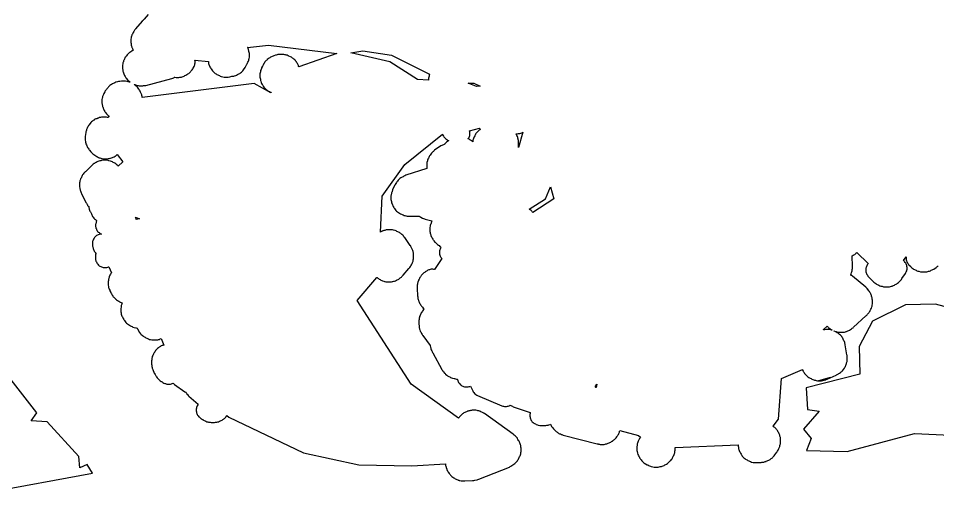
# Model space of a CAD drawing. Header units: metres. Extents: x 0 to 1325, y -1 to 773.
# Drawn here: x 326.97 to 371.19, y 46.3 to 69.1 of the extents above; entities that cross this region are included whole.
import ezdxf

# ---------------------------------------------------------------- set-up
doc = ezdxf.new("R2010")
doc.units = ezdxf.units.M

msp = doc.modelspace()

# ---------------------------------------------------------------- linework, layer by layer
at = {"layer": 'CUT'}
for points in [[(333.21, 69.288), (333.02, 69.068), (332.99, 69.038), (332.97, 68.998), (332.93, 68.968), (332.6, 68.598), (332.58, 68.568), (332.55, 68.528), (332.54, 68.508), (332.52, 68.478), (332.49, 68.428), (332.45, 68.348), (332.43, 68.308), (332.42, 68.278), (332.41, 68.238), (332.4, 68.198), (332.39, 68.168), (332.38, 68.108), (332.38, 68.058), (332.38, 67.978), (332.38, 67.938), (332.39, 67.888), (332.39, 67.848), (332.4, 67.808), (332.41, 67.768), (332.42, 67.738), (332.42, 67.728), (332.43, 67.718), (332.43, 67.698), (332.44, 67.688), (332.45, 67.648), (332.47, 67.608), (332.49, 67.568), (332.43, 67.528), (332.41, 67.518), (332.37, 67.498), (332.33, 67.468), (332.29, 67.438), (332.28, 67.428), (332.27, 67.418), (332.23, 67.388), (332.2, 67.348), (332.17, 67.308), (332.15, 67.288), (332.13, 67.258), (332.11, 67.228), (332.09, 67.188), (332.07, 67.148), (332.05, 67.108), (332.04, 67.068), (332.03, 67.058), (332.03, 67.038), (332.02, 67.028), (332.02, 67.018), (332.01, 66.998), (332, 66.958), (331.99, 66.908), (331.98, 66.858), (331.98, 66.818), (331.98, 66.728), (331.98, 66.678), (331.99, 66.648), (331.99, 66.618), (331.99, 66.608), (332, 66.578), (332, 66.568), (332.01, 66.528), (332.02, 66.488), (332.03, 66.468), (332.04, 66.448), (332.04, 66.428), (332.05, 66.388), (332.07, 66.348), (332.1, 66.308), (332.12, 66.268), (332.14, 66.248), (332.15, 66.238), (332.17, 66.208), (332.2, 66.168), (332.21, 66.158), (332.22, 66.148), (332.25, 66.108), (332.29, 66.078), (332.33, 66.048), (332.35, 66.028), (332.31, 66.038), (332.27, 66.048), (332.25, 66.048), (332.21, 66.058), (332.18, 66.068), (332.12, 66.078), (332.07, 66.078), (331.98, 66.078), (331.93, 66.078), (331.84, 66.068), (331.78, 66.058), (331.74, 66.048), (331.66, 66.028), (331.61, 66.008), (331.57, 65.988), (331.53, 65.968), (331.49, 65.948), (331.45, 65.928), (331.41, 65.898), (331.37, 65.868), (331.34, 65.838), (331.31, 65.808), (331.28, 65.778), (331.25, 65.748), (331.23, 65.718), (331.2, 65.688), (331.15, 65.618), (331.13, 65.588), (331.12, 65.558), (331.11, 65.548), (331.11, 65.538), (331.08, 65.488), (331.06, 65.448), (331.04, 65.408), (331.03, 65.378), (331.02, 65.338), (331.01, 65.298), (331, 65.268), (330.99, 65.208), (330.99, 65.158), (330.99, 65.068), (330.99, 65.018), (331, 64.988), (331, 64.958), (331, 64.948), (331.01, 64.918), (331.01, 64.908), (331.02, 64.868), (331.03, 64.838), (331.03, 64.828), (331.04, 64.818), (331.04, 64.798), (331.05, 64.788), (331.06, 64.748), (331.08, 64.708), (331.1, 64.668), (331.12, 64.628), (331.14, 64.598), (331.17, 64.558), (331.21, 64.508), (331.24, 64.478), (331.25, 64.468), (331.29, 64.438), (331.32, 64.408), (331.33, 64.408), (331.27, 64.328), (331.25, 64.338), (331.21, 64.348), (331.17, 64.358), (331.12, 64.358), (331.06, 64.358), (331.02, 64.358), (330.97, 64.348), (330.92, 64.338), (330.9, 64.338), (330.86, 64.328), (330.82, 64.308), (330.81, 64.308), (330.8, 64.298), (330.78, 64.298), (330.77, 64.288), (330.74, 64.278), (330.7, 64.268), (330.66, 64.248), (330.62, 64.218), (330.61, 64.208), (330.57, 64.188), (330.53, 64.158), (330.49, 64.128), (330.46, 64.098), (330.42, 64.048), (330.41, 64.038), (330.4, 64.028), (330.37, 63.988), (330.34, 63.948), (330.32, 63.908), (330.3, 63.868), (330.28, 63.828), (330.26, 63.788), (330.25, 63.758), (330.24, 63.718), (330.23, 63.678), (330.22, 63.648), (330.22, 63.618), (330.2, 63.518), (330.19, 63.498), (330.18, 63.438), (330.18, 63.388), (330.18, 63.298), (330.18, 63.248), (330.19, 63.188), (330.2, 63.148), (330.21, 63.108), (330.22, 63.068), (330.24, 63.018), (330.26, 62.978), (330.28, 62.938), (330.3, 62.898), (330.32, 62.858), (330.35, 62.818), (330.38, 62.778), (330.39, 62.768), (330.46, 62.688), (330.49, 62.648), (330.52, 62.618), (330.55, 62.588), (330.6, 62.548), (330.64, 62.518), (330.66, 62.508), (330.69, 62.488), (330.74, 62.458), (330.78, 62.438), (330.82, 62.418), (330.86, 62.398), (330.89, 62.388), (330.93, 62.378), (330.97, 62.368), (331, 62.358), (331.06, 62.348), (331.11, 62.348), (331.2, 62.348), (331.25, 62.348), (331.31, 62.358), (331.34, 62.368), (331.38, 62.378), (331.4, 62.378), (331.44, 62.388), (331.49, 62.408), (331.53, 62.428), (331.57, 62.448), (331.62, 62.478), (331.65, 62.498), (331.69, 62.518), (331.72, 62.548), (331.99, 62.198), (331.77, 61.988), (331.76, 62.008), (331.73, 62.038), (331.72, 62.048), (331.69, 62.078), (331.65, 62.108), (331.61, 62.138), (331.57, 62.158), (331.53, 62.178), (331.49, 62.198), (331.45, 62.218), (331.4, 62.238), (331.32, 62.258), (331.28, 62.268), (331.22, 62.278), (331.17, 62.278), (331.08, 62.278), (331.03, 62.278), (330.97, 62.268), (330.94, 62.258), (330.9, 62.248), (330.88, 62.248), (330.84, 62.238), (330.79, 62.218), (330.75, 62.198), (330.71, 62.178), (330.66, 62.148), (330.63, 62.128), (330.61, 62.118), (330.57, 62.088), (330.52, 62.048), (330.49, 62.018), (330.19, 61.718), (330.18, 61.718), (330.15, 61.688), (330.12, 61.658), (330.09, 61.618), (330.06, 61.578), (330.04, 61.538), (329.98, 61.418), (329.96, 61.378), (329.94, 61.328), (329.93, 61.288), (329.92, 61.248), (329.91, 61.188), (329.91, 61.138), (329.91, 61.048), (329.91, 60.998), (329.92, 60.938), (329.93, 60.908), (329.94, 60.868), (329.94, 60.848), (329.95, 60.808), (329.97, 60.758), (329.99, 60.718), (330.01, 60.678), (330.22, 60.248), (330.24, 60.208), (330.27, 60.158), (330.29, 60.128), (330.3, 60.108), (330.33, 60.068), (330.35, 60.048), (330.35, 60.028), (330.35, 60.008), (330.37, 59.928), (330.39, 59.878), (330.41, 59.838), (330.43, 59.798), (330.48, 59.698), (330.5, 59.658), (330.52, 59.618), (330.54, 59.578), (330.57, 59.538), (330.6, 59.498), (330.63, 59.468), (330.68, 59.428), (330.69, 59.418), (330.7, 59.408), (330.72, 59.388), (330.69, 59.228), (330.68, 59.188), (330.68, 59.148), (330.68, 59.098), (330.69, 59.058), (330.7, 59.018), (330.72, 58.978), (330.73, 58.938), (330.76, 58.898), (330.78, 58.858), (330.81, 58.828), (330.85, 58.798), (330.88, 58.768), (330.92, 58.748), (330.96, 58.728), (330.94, 58.728), (330.9, 58.718), (330.85, 58.708), (330.81, 58.698), (330.77, 58.678), (330.73, 58.658), (330.7, 58.628), (330.66, 58.598), (330.63, 58.568), (330.61, 58.528), (330.58, 58.488), (330.56, 58.448), (330.55, 58.408), (330.54, 58.368), (330.53, 58.318), (330.53, 58.278), (330.53, 58.238), (330.53, 58.198), (330.54, 58.148), (330.55, 58.108), (330.55, 58.098), (330.56, 58.068), (330.56, 58.058), (330.57, 58.028), (330.58, 57.988), (330.6, 57.948), (330.62, 57.908), (330.64, 57.868), (330.66, 57.838), (330.69, 57.798), (330.69, 57.778), (330.68, 57.738), (330.67, 57.688), (330.67, 57.648), (330.67, 57.598), (330.67, 57.548), (330.68, 57.498), (330.69, 57.458), (330.7, 57.428), (330.72, 57.388), (330.74, 57.348), (330.76, 57.308), (330.79, 57.278), (330.82, 57.238), (330.85, 57.208), (330.89, 57.188), (330.93, 57.168), (330.97, 57.148), (331.01, 57.138), (331.05, 57.128), (331.1, 57.118), (331.14, 57.118), (331.19, 57.118), (331.23, 57.128), (331.27, 57.138), (331.31, 57.158), (331.32, 57.158), (331.45, 56.868), (331.42, 56.838), (331.4, 56.798), (331.37, 56.758), (331.35, 56.718), (331.34, 56.678), (331.33, 56.648), (331.33, 56.638), (331.32, 56.608), (331.32, 56.588), (331.31, 56.568), (331.31, 56.548), (331.3, 56.498), (331.29, 56.448), (331.29, 56.408), (331.29, 56.318), (331.29, 56.268), (331.3, 56.208), (331.31, 56.168), (331.32, 56.128), (331.34, 56.078), (331.36, 56.038), (331.37, 56.008), (331.41, 55.928), (331.42, 55.908), (331.44, 55.868), (331.46, 55.828), (331.48, 55.798), (331.49, 55.788), (331.51, 55.748), (331.53, 55.718), (331.56, 55.688), (331.59, 55.658), (331.62, 55.628), (331.63, 55.618), (331.64, 55.608), (331.69, 55.568), (331.73, 55.538), (331.76, 55.518), (331.8, 55.498), (331.84, 55.478), (331.87, 55.458), (331.92, 55.438), (331.95, 55.428), (331.96, 55.428), (331.96, 55.408), (331.95, 55.398), (331.95, 55.378), (331.94, 55.368), (331.94, 55.358), (331.93, 55.328), (331.92, 55.288), (331.91, 55.248), (331.91, 55.208), (331.9, 55.158), (331.9, 55.118), (331.9, 55.038), (331.9, 54.998), (331.91, 54.948), (331.92, 54.898), (331.92, 54.878), (331.93, 54.838), (331.95, 54.788), (331.97, 54.748), (332.01, 54.668), (332.04, 54.618), (332.06, 54.588), (332.07, 54.568), (332.1, 54.528), (332.14, 54.478), (332.17, 54.448), (332.22, 54.408), (332.26, 54.378), (332.28, 54.368), (332.31, 54.348), (332.36, 54.318), (332.4, 54.298), (332.44, 54.278), (332.48, 54.258), (332.53, 54.238), (332.61, 54.218), (332.63, 54.218), (332.68, 54.208), (332.7, 54.178), (332.76, 54.058), (332.78, 54.018), (332.81, 53.978), (332.84, 53.938), (332.87, 53.908), (332.92, 53.868), (332.93, 53.858), (332.94, 53.848), (332.98, 53.818), (333.02, 53.788), (333.06, 53.768), (333.1, 53.748), (333.14, 53.728), (333.18, 53.708), (333.22, 53.688), (333.27, 53.668), (333.31, 53.658), (333.33, 53.658), (333.38, 53.648), (333.43, 53.638), (333.47, 53.638), (333.58, 53.638), (333.62, 53.638), (333.67, 53.648), (333.71, 53.658), (333.75, 53.668), (333.79, 53.688), (333.83, 53.708), (333.96, 53.388), (333.92, 53.378), (333.88, 53.368), (333.84, 53.348), (333.8, 53.318), (333.79, 53.318), (333.78, 53.308), (333.74, 53.288), (333.7, 53.258), (333.66, 53.228), (333.63, 53.198), (333.6, 53.168), (333.57, 53.128), (333.54, 53.088), (333.52, 53.048), (333.51, 53.038), (333.49, 53.008), (333.47, 52.968), (333.45, 52.928), (333.43, 52.888), (333.41, 52.838), (333.4, 52.798), (333.39, 52.758), (333.39, 52.738), (333.38, 52.688), (333.37, 52.638), (333.37, 52.598), (333.37, 52.518), (333.37, 52.478), (333.38, 52.428), (333.39, 52.378), (333.39, 52.358), (333.4, 52.318), (333.41, 52.278), (333.43, 52.218), (333.5, 52.048), (333.52, 52.018), (333.54, 51.978), (333.56, 51.938), (333.58, 51.908), (333.59, 51.898), (333.61, 51.858), (333.64, 51.818), (333.67, 51.778), (333.7, 51.748), (333.75, 51.708), (333.79, 51.678), (333.83, 51.648), (333.85, 51.638), (333.88, 51.618), (333.92, 51.588), (333.96, 51.568), (334.01, 51.548), (334.04, 51.538), (334.07, 51.528), (334.11, 51.518), (334.15, 51.508), (334.2, 51.508), (334.24, 51.508), (334.29, 51.518), (334.33, 51.528), (334.37, 51.538), (334.41, 51.558), (334.42, 51.558), (334.45, 51.528), (334.48, 51.498), (334.98, 51.148), (335.02, 51.128), (335.03, 51.128), (335.03, 51.118), (335.05, 51.078), (335.07, 51.038), (335.1, 51.008), (335.13, 50.968), (335.16, 50.938), (335.62, 50.558), (335.62, 50.548), (335.6, 50.518), (335.57, 50.478), (335.55, 50.438), (335.54, 50.398), (335.53, 50.358), (335.52, 50.308), (335.52, 50.268), (335.52, 50.228), (335.53, 50.178), (335.54, 50.138), (335.55, 50.098), (335.57, 50.058), (335.59, 50.018), (335.62, 49.988), (335.65, 49.948), (335.68, 49.918), (335.74, 49.868), (335.78, 49.838), (335.83, 49.818), (335.84, 49.808), (335.87, 49.788), (335.91, 49.768), (335.95, 49.748), (335.99, 49.728), (336.04, 49.708), (336.08, 49.698), (336.12, 49.688), (336.14, 49.688), (336.19, 49.678), (336.24, 49.668), (336.28, 49.668), (336.36, 49.668), (336.4, 49.668), (336.45, 49.678), (336.5, 49.688), (336.52, 49.688), (336.56, 49.698), (336.6, 49.708), (336.65, 49.728), (336.69, 49.748), (336.73, 49.768), (336.77, 49.788), (336.8, 49.808), (336.83, 49.828), (336.85, 49.848), (336.88, 49.868), (336.92, 49.898), (336.95, 49.928), (336.97, 49.968), (337, 50.008), (337.09, 49.928), (340.69, 48.218), (343.34, 47.628), (345.9, 47.578), (347.52, 47.688), (347.52, 47.668), (347.52, 47.648), (347.52, 47.608), (347.53, 47.568), (347.54, 47.528), (347.55, 47.498), (347.55, 47.488), (347.56, 47.478), (347.56, 47.458), (347.57, 47.448), (347.58, 47.408), (347.6, 47.368), (347.62, 47.328), (347.64, 47.288), (347.66, 47.258), (347.69, 47.218), (347.73, 47.168), (347.76, 47.138), (347.79, 47.108), (347.82, 47.078), (347.87, 47.038), (347.91, 47.008), (347.94, 46.988), (347.98, 46.968), (348.02, 46.948), (348.06, 46.928), (348.1, 46.918), (348.11, 46.908), (348.13, 46.898), (348.14, 46.898), (348.15, 46.898), (348.17, 46.888), (348.21, 46.878), (348.26, 46.868), (348.31, 46.858), (348.35, 46.858), (348.43, 46.858), (348.45, 46.858), (348.81, 46.878), (348.88, 46.888), (348.93, 46.898), (349.03, 46.918), (349.07, 46.928), (349.11, 46.938), (350.59, 47.528), (350.62, 47.548), (350.66, 47.568), (350.71, 47.598), (350.74, 47.618), (350.76, 47.628), (350.8, 47.658), (350.85, 47.698), (350.88, 47.728), (350.91, 47.758), (350.94, 47.788), (350.97, 47.828), (351, 47.868), (351.02, 47.908), (351.04, 47.948), (351.06, 47.988), (351.08, 48.028), (351.1, 48.068), (351.12, 48.118), (351.13, 48.158), (351.13, 48.178), (351.14, 48.228), (351.15, 48.278), (351.15, 48.318), (351.15, 48.398), (351.15, 48.438), (351.14, 48.488), (351.13, 48.538), (351.13, 48.558), (351.12, 48.598), (351.11, 48.638), (351.09, 48.688), (351.07, 48.728), (351.05, 48.768), (351.03, 48.808), (351, 48.858), (350.98, 48.888), (350.97, 48.908), (350.94, 48.948), (350.9, 48.998), (350.87, 49.028), (350.82, 49.068), (350.78, 49.098), (350.77, 49.108), (349.39, 50.098), (349.38, 50.098), (349.35, 50.118), (349.3, 50.148), (349.26, 50.168), (349.22, 50.188), (349.18, 50.208), (349.15, 50.218), (349.11, 50.228), (349.07, 50.238), (349.04, 50.248), (348.98, 50.258), (348.93, 50.258), (348.84, 50.258), (348.79, 50.258), (348.76, 50.248), (348.73, 50.248), (348.72, 50.248), (348.69, 50.238), (348.68, 50.238), (348.64, 50.228), (348.61, 50.218), (348.6, 50.218), (348.59, 50.208), (348.57, 50.208), (348.56, 50.198), (348.52, 50.188), (348.48, 50.168), (348.44, 50.148), (348.4, 50.128), (348.37, 50.108), (348.33, 50.078), (348.28, 50.038), (348.25, 50.008), (348.22, 49.978), (348.19, 49.948), (348.17, 49.908), (348.14, 49.878), (345.86, 51.508), (343.26, 55.528), (344.21, 56.648), (344.22, 56.638), (344.26, 56.608), (344.29, 56.588), (344.32, 56.568), (344.37, 56.538), (344.41, 56.518), (344.45, 56.498), (344.49, 56.478), (344.54, 56.458), (344.58, 56.448), (344.6, 56.448), (344.65, 56.438), (344.7, 56.428), (344.74, 56.428), (344.82, 56.428), (344.86, 56.428), (344.91, 56.438), (344.96, 56.448), (344.98, 56.448), (345.02, 56.458), (345.06, 56.468), (345.11, 56.488), (345.15, 56.508), (345.19, 56.528), (345.23, 56.548), (345.27, 56.568), (345.3, 56.588), (345.34, 56.618), (345.39, 56.658), (345.42, 56.688), (345.45, 56.718), (345.47, 56.748), (345.75, 57.068), (345.77, 57.088), (345.8, 57.128), (345.83, 57.168), (345.85, 57.208), (345.87, 57.248), (345.89, 57.288), (345.91, 57.318), (345.93, 57.368), (345.95, 57.428), (345.96, 57.468), (345.96, 57.488), (345.97, 57.538), (345.98, 57.588), (345.98, 57.628), (345.98, 57.718), (345.98, 57.768), (345.97, 57.828), (345.96, 57.858), (345.95, 57.898), (345.94, 57.938), (345.93, 57.968), (345.91, 58.008), (345.85, 58.128), (345.84, 58.158), (345.82, 58.188), (345.56, 58.558), (345.53, 58.588), (345.51, 58.618), (345.5, 58.628), (345.49, 58.638), (345.46, 58.678), (345.42, 58.708), (345.38, 58.738), (345.36, 58.758), (345.33, 58.778), (345.3, 58.798), (345.26, 58.818), (345.22, 58.838), (345.18, 58.858), (345.14, 58.878), (345.09, 58.898), (345.01, 58.918), (344.97, 58.928), (344.91, 58.938), (344.86, 58.938), (344.77, 58.938), (344.72, 58.938), (344.66, 58.928), (344.63, 58.918), (344.59, 58.908), (344.55, 58.898), (344.52, 58.888), (344.5, 58.878), (344.48, 58.868), (344.47, 58.868), (344.44, 58.848), (344.43, 58.848), (344.39, 58.828), (344.47, 60.548), (345.56, 62.068), (347.37, 63.538), (347.37, 63.518), (347.39, 63.478), (347.42, 63.438), (347.44, 63.398), (347.47, 63.368), (347.5, 63.338), (347.53, 63.308), (347.57, 63.278), (347.61, 63.248), (347.65, 63.228), (347.66, 63.218), (347.56, 63.148), (347.53, 63.118), (347.49, 63.088), (347.47, 63.048), (347.46, 63.038), (347.45, 63.038), (347.41, 63.028), (347.37, 63.008), (347.33, 62.988), (347.29, 62.968), (346.99, 62.758), (346.96, 62.728), (346.93, 62.708), (346.9, 62.678), (346.87, 62.648), (346.84, 62.618), (346.8, 62.568), (346.77, 62.528), (346.75, 62.498), (346.73, 62.458), (346.71, 62.418), (346.69, 62.378), (346.67, 62.338), (346.65, 62.288), (346.64, 62.248), (346.62, 62.168), (346.61, 62.108), (346.61, 62.058), (346.61, 61.968), (346.61, 61.918), (346.62, 61.888), (345.61, 61.558), (345.55, 61.528), (345.51, 61.508), (345.47, 61.488), (345.43, 61.468), (345.39, 61.448), (345.36, 61.428), (345.32, 61.398), (345.27, 61.358), (345.24, 61.328), (345.2, 61.278), (345.17, 61.238), (345.15, 61.208), (345.13, 61.168), (345.12, 61.158), (345.09, 61.118), (345.07, 61.078), (344.97, 60.868), (344.96, 60.828), (344.95, 60.798), (344.94, 60.788), (344.94, 60.768), (344.93, 60.758), (344.93, 60.748), (344.92, 60.718), (344.91, 60.678), (344.91, 60.668), (344.9, 60.638), (344.9, 60.628), (344.9, 60.598), (344.89, 60.568), (344.89, 60.518), (344.89, 60.428), (344.89, 60.388), (344.9, 60.338), (344.91, 60.288), (344.91, 60.268), (344.92, 60.228), (344.94, 60.178), (344.96, 60.138), (344.98, 60.098), (345, 60.058), (345.03, 60.008), (345.05, 59.978), (345.06, 59.958), (345.09, 59.918), (345.13, 59.868), (345.16, 59.838), (345.21, 59.798), (345.25, 59.768), (345.27, 59.758), (345.3, 59.738), (345.35, 59.708), (345.39, 59.688), (345.43, 59.668), (345.47, 59.648), (345.52, 59.628), (345.56, 59.618), (345.6, 59.608), (345.62, 59.608), (345.67, 59.598), (345.72, 59.588), (345.76, 59.588), (345.8, 59.588), (345.81, 59.588), (346.23, 59.598), (346.24, 59.598), (346.25, 59.588), (346.28, 59.568), (346.33, 59.538), (346.41, 59.498), (346.45, 59.478), (346.5, 59.458), (346.54, 59.448), (346.85, 59.368), (346.8, 59.208), (346.79, 59.188), (346.78, 59.148), (346.77, 59.108), (346.76, 59.048), (346.76, 58.998), (346.76, 58.908), (346.76, 58.858), (346.77, 58.798), (346.78, 58.768), (346.79, 58.728), (346.8, 58.688), (346.81, 58.658), (346.83, 58.618), (346.85, 58.578), (346.87, 58.538), (346.9, 58.488), (346.92, 58.458), (346.93, 58.438), (346.96, 58.398), (347, 58.348), (347.03, 58.318), (347.06, 58.288), (347.09, 58.258), (347.13, 58.228), (347.17, 58.198), (347.21, 58.178), (347.24, 58.138), (347.27, 58.108), (347.29, 58.088), (347.27, 58.048), (347.25, 58.008), (347.24, 57.968), (347.23, 57.928), (347.22, 57.888), (347.22, 57.838), (347.22, 57.798), (347.23, 57.758), (347.24, 57.708), (347.26, 57.668), (347.28, 57.628), (347.3, 57.598), (347.32, 57.558), (347.33, 57.548), (347.01, 57.068), (346.98, 57.028), (346.96, 57.028), (346.91, 57.038), (346.87, 57.038), (346.82, 57.038), (346.78, 57.028), (346.74, 57.018), (346.71, 57.008), (346.67, 56.988), (346.63, 56.968), (346.6, 56.948), (346.56, 56.928), (346.54, 56.908), (346.53, 56.898), (346.51, 56.888), (346.47, 56.858), (346.42, 56.818), (346.39, 56.788), (346.36, 56.748), (346.34, 56.718), (346.33, 56.708), (346.33, 56.698), (346.31, 56.678), (346.31, 56.668), (346.28, 56.638), (346.26, 56.598), (346.24, 56.558), (346.22, 56.518), (346.21, 56.478), (346.2, 56.468), (346.2, 56.448), (346.19, 56.438), (346.19, 56.428), (346.18, 56.408), (346.17, 56.368), (346.16, 56.318), (346.15, 56.268), (346.15, 56.228), (346.15, 56.138), (346.15, 56.108), (346.17, 55.758), (346.18, 55.718), (346.18, 55.708), (346.18, 55.678), (346.18, 55.668), (346.19, 55.638), (346.19, 55.628), (346.2, 55.588), (346.21, 55.548), (346.22, 55.528), (346.23, 55.508), (346.23, 55.488), (346.24, 55.448), (346.26, 55.408), (346.29, 55.368), (346.31, 55.328), (346.33, 55.308), (346.34, 55.298), (346.36, 55.268), (346.39, 55.228), (346.4, 55.218), (346.41, 55.208), (346.44, 55.168), (346.48, 55.138), (346.49, 55.128), (346.46, 55.098), (346.43, 55.058), (346.4, 55.018), (346.38, 54.978), (346.37, 54.968), (346.35, 54.938), (346.33, 54.898), (346.31, 54.858), (346.29, 54.818), (346.27, 54.768), (346.26, 54.728), (346.25, 54.688), (346.25, 54.668), (346.24, 54.618), (346.23, 54.568), (346.23, 54.528), (346.23, 54.448), (346.23, 54.408), (346.24, 54.308), (346.25, 54.238), (346.27, 54.158), (346.28, 54.118), (346.3, 54.068), (346.32, 54.028), (346.36, 53.948), (346.39, 53.898), (346.41, 53.868), (346.42, 53.848), (346.78, 53.368), (346.78, 53.358), (346.79, 53.298), (346.8, 53.258), (346.81, 53.218), (346.83, 53.158), (346.85, 53.108), (346.87, 53.078), (346.89, 53.038), (346.9, 53.018), (347.34, 52.218), (347.36, 52.188), (347.38, 52.158), (347.39, 52.138), (347.42, 52.098), (347.46, 52.048), (347.49, 52.018), (347.52, 51.988), (347.57, 51.948), (347.61, 51.918), (347.64, 51.898), (347.68, 51.878), (347.72, 51.858), (347.76, 51.838), (347.8, 51.818), (347.85, 51.798), (347.93, 51.778), (347.95, 51.778), (348, 51.768), (348.05, 51.758), (348.08, 51.758), (348.08, 51.748), (348.09, 51.738), (348.09, 51.718), (348.1, 51.708), (348.11, 51.678), (348.12, 51.638), (348.14, 51.598), (348.17, 51.558), (348.2, 51.528), (348.23, 51.488), (348.27, 51.468), (348.3, 51.438), (348.34, 51.418), (348.38, 51.398), (348.43, 51.388), (348.47, 51.378), (348.52, 51.378), (348.56, 51.378), (348.61, 51.388), (348.65, 51.398), (348.69, 51.408), (348.72, 51.418), (348.83, 51.188), (348.85, 51.148), (348.88, 51.108), (348.91, 51.068), (348.95, 51.038), (348.98, 51.008), (349.02, 50.988), (349.06, 50.968), (350.22, 50.478), (350.27, 50.458), (350.31, 50.448), (350.35, 50.438), (350.4, 50.438), (350.44, 50.438), (350.49, 50.448), (350.53, 50.458), (350.57, 50.468), (350.61, 50.488), (350.63, 50.508), (350.65, 50.488), (350.69, 50.468), (350.73, 50.448), (350.77, 50.428), (351.59, 50.148), (351.58, 50.098), (351.57, 50.058), (351.57, 50.018), (351.57, 49.968), (351.58, 49.928), (351.59, 49.888), (351.6, 49.848), (351.62, 49.808), (351.64, 49.768), (351.67, 49.728), (351.69, 49.698), (351.73, 49.668), (351.76, 49.638), (351.8, 49.618), (351.84, 49.598), (351.88, 49.578), (351.94, 49.558), (351.97, 49.548), (352.05, 49.528), (352.11, 49.518), (352.16, 49.518), (352.25, 49.518), (352.29, 49.518), (352.34, 49.528), (352.39, 49.538), (352.41, 49.538), (352.45, 49.548), (352.49, 49.558), (352.54, 49.578), (352.56, 49.588), (352.58, 49.558), (352.6, 49.518), (352.62, 49.478), (352.64, 49.448), (352.67, 49.408), (352.71, 49.358), (352.74, 49.328), (352.77, 49.298), (352.8, 49.268), (352.84, 49.238), (352.87, 49.218), (352.88, 49.208), (352.9, 49.188), (352.93, 49.168), (352.97, 49.148), (353, 49.128), (353.04, 49.118), (353.08, 49.098), (353.09, 49.098), (353.11, 49.088), (353.17, 49.068), (354.81, 48.638), (354.84, 48.638), (354.85, 48.638), (354.88, 48.628), (354.89, 48.628), (354.92, 48.628), (354.95, 48.618), (355, 48.618), (355.09, 48.618), (355.14, 48.618), (355.2, 48.628), (355.23, 48.638), (355.27, 48.648), (355.31, 48.658), (355.34, 48.668), (355.38, 48.688), (355.42, 48.708), (355.46, 48.728), (355.5, 48.748), (355.53, 48.778), (355.54, 48.778), (355.56, 48.788), (355.57, 48.798), (355.58, 48.808), (355.61, 48.828), (355.65, 48.858), (355.68, 48.888), (355.72, 48.938), (355.75, 48.978), (355.76, 48.998), (355.77, 49.008), (355.79, 49.028), (355.81, 49.068), (355.83, 49.098), (355.85, 49.138), (355.87, 49.178), (355.88, 49.208), (355.89, 49.248), (355.9, 49.288), (356.8, 49.048), (356.9, 48.968), (356.88, 48.938), (356.85, 48.898), (356.83, 48.858), (356.82, 48.838), (356.8, 48.798), (356.78, 48.768), (356.76, 48.718), (356.75, 48.678), (356.74, 48.638), (356.74, 48.618), (356.73, 48.588), (356.73, 48.578), (356.73, 48.548), (356.72, 48.518), (356.72, 48.468), (356.72, 48.378), (356.72, 48.328), (356.73, 48.268), (356.75, 48.188), (356.77, 48.128), (356.79, 48.078), (356.81, 48.038), (356.84, 47.998), (356.84, 47.988), (356.85, 47.978), (356.87, 47.938), (356.89, 47.908), (356.92, 47.868), (356.96, 47.818), (356.99, 47.788), (357.02, 47.758), (357.06, 47.728), (357.1, 47.698), (357.14, 47.678), (357.22, 47.638), (357.24, 47.628), (357.28, 47.608), (357.32, 47.588), (357.37, 47.568), (357.41, 47.558), (357.49, 47.538), (357.55, 47.528), (357.6, 47.528), (357.7, 47.528), (357.74, 47.528), (357.79, 47.538), (357.84, 47.548), (357.86, 47.548), (357.9, 47.558), (357.94, 47.568), (357.99, 47.588), (358.03, 47.608), (358.07, 47.628), (358.11, 47.648), (358.15, 47.668), (358.19, 47.698), (358.23, 47.728), (358.26, 47.758), (358.29, 47.788), (358.32, 47.818), (358.35, 47.848), (358.38, 47.888), (358.41, 47.928), (358.43, 47.968), (358.45, 48.008), (358.47, 48.048), (358.49, 48.088), (358.51, 48.128), (358.53, 48.178), (358.54, 48.218), (358.54, 48.238), (358.55, 48.288), (358.56, 48.338), (358.56, 48.378), (358.56, 48.398), (358.56, 48.448), (358.56, 48.468), (361.59, 48.598), (361.59, 48.568), (361.59, 48.528), (361.6, 48.478), (361.61, 48.428), (361.61, 48.408), (361.62, 48.368), (361.64, 48.318), (361.66, 48.278), (361.68, 48.238), (361.7, 48.198), (361.73, 48.148), (361.75, 48.118), (361.76, 48.098), (361.79, 48.058), (361.83, 48.008), (361.86, 47.978), (361.91, 47.938), (361.95, 47.908), (361.98, 47.888), (362.02, 47.868), (362.06, 47.848), (362.1, 47.828), (362.14, 47.808), (362.18, 47.788), (362.23, 47.768), (362.31, 47.748), (362.37, 47.738), (362.42, 47.738), (362.51, 47.738), (362.54, 47.738), (362.69, 47.748), (362.73, 47.758), (362.74, 47.758), (362.77, 47.758), (362.78, 47.758), (362.81, 47.768), (362.82, 47.768), (362.86, 47.778), (362.89, 47.788), (362.9, 47.788), (362.91, 47.788), (362.93, 47.798), (362.94, 47.808), (362.98, 47.818), (363.02, 47.838), (363.06, 47.858), (363.1, 47.878), (363.13, 47.898), (363.16, 47.918), (363.18, 47.938), (363.22, 47.958), (363.25, 47.988), (363.28, 48.018), (363.32, 48.068), (363.35, 48.108), (363.45, 48.238), (363.46, 48.258), (363.48, 48.288), (363.51, 48.338), (363.55, 48.418), (363.57, 48.458), (363.59, 48.508), (363.6, 48.548), (363.6, 48.568), (363.61, 48.608), (363.62, 48.638), (363.63, 48.698), (363.63, 48.748), (363.63, 48.838), (363.63, 48.888), (363.62, 48.948), (363.61, 48.978), (363.6, 49.018), (363.59, 49.058), (363.58, 49.088), (363.56, 49.128), (363.54, 49.168), (363.52, 49.208), (363.5, 49.248), (363.48, 49.278), (363.46, 49.308), (363.44, 49.328), (363.42, 49.368), (363.39, 49.398), (363.36, 49.428), (363.32, 49.448), (363.29, 49.468), (363.27, 49.488), (363.53, 49.828), (363.68, 51.778), (364.68, 52.218), (364.69, 52.178), (364.71, 52.138), (364.74, 52.098), (364.76, 52.068), (364.78, 52.028), (364.81, 51.998), (364.84, 51.968), (364.87, 51.938), (364.9, 51.908), (364.95, 51.868), (364.99, 51.838), (365.02, 51.818), (365.06, 51.798), (365.1, 51.778), (365.14, 51.758), (365.18, 51.738), (365.23, 51.718), (365.27, 51.708), (365.31, 51.698), (365.35, 51.688), (365.41, 51.678), (365.46, 51.678), (365.55, 51.678), (365.6, 51.678), (365.66, 51.688), (365.69, 51.698), (365.73, 51.708), (365.77, 51.718), (365.8, 51.728), (365.84, 51.748), (365.87, 51.758), (366.3, 51.948), (366.32, 51.958), (366.36, 51.978), (366.41, 52.008), (366.42, 52.008), (366.43, 52.018), (366.47, 52.038), (366.51, 52.068), (366.55, 52.098), (366.58, 52.128), (366.61, 52.158), (366.64, 52.198), (366.67, 52.238), (366.69, 52.278), (366.7, 52.288), (366.73, 52.328), (366.75, 52.368), (366.77, 52.418), (366.77, 52.428), (366.78, 52.448), (366.79, 52.468), (366.8, 52.498), (366.81, 52.538), (366.82, 52.578), (366.83, 52.608), (366.84, 52.668), (366.84, 52.718), (366.84, 52.798), (366.84, 52.838), (366.83, 52.888), (366.82, 52.928), (366.74, 53.398), (366.74, 53.428), (366.73, 53.468), (366.72, 53.508), (366.7, 53.558), (366.68, 53.598), (366.64, 53.678), (366.62, 53.718), (366.6, 53.758), (366.57, 53.798), (366.54, 53.838), (366.51, 53.868), (366.46, 53.908), (366.45, 53.918), (366.44, 53.928), (366.4, 53.958), (366.36, 53.988), (366.32, 54.008), (366.28, 54.028), (366.26, 54.048), (366.27, 54.048), (366.3, 54.038), (366.34, 54.028), (366.38, 54.018), (366.42, 54.018), (366.47, 54.008), (366.51, 54.008), (366.6, 54.008), (366.65, 54.008), (366.71, 54.018), (366.75, 54.028), (366.79, 54.048), (366.8, 54.048), (366.81, 54.048), (366.83, 54.058), (366.84, 54.068), (366.87, 54.078), (366.91, 54.088), (366.95, 54.108), (366.99, 54.138), (367, 54.148), (367.04, 54.168), (367.08, 54.198), (367.12, 54.228), (367.14, 54.258), (367.74, 54.798), (367.76, 54.818), (367.79, 54.848), (367.82, 54.878), (367.85, 54.908), (367.86, 54.928), (367.87, 54.938), (367.88, 54.948), (367.89, 54.968), (367.89, 54.978), (367.92, 55.008), (367.94, 55.048), (367.96, 55.088), (367.98, 55.118), (368, 55.168), (368.02, 55.228), (368.03, 55.268), (368.04, 55.308), (368.05, 55.368), (368.05, 55.418), (368.05, 55.508), (368.05, 55.548), (368.04, 55.598), (368.03, 55.648), (368.03, 55.668), (368.02, 55.698), (368.01, 55.738), (368, 55.778), (367.99, 55.808), (367.97, 55.848), (367.95, 55.888), (367.93, 55.928), (367.91, 55.968), (367.88, 56.008), (367.85, 56.048), (367.84, 56.058), (367.83, 56.068), (367.79, 56.118), (367.76, 56.148), (367.73, 56.178), (367.09, 56.708), (367.05, 56.738), (367, 56.758), (367.01, 56.768), (367.03, 56.818), (367.05, 56.878), (367.06, 56.918), (367.07, 56.958), (367.07, 56.978), (367.08, 57.028), (367.09, 57.078), (367.09, 57.118), (367.09, 57.158), (367.09, 57.168), (367.08, 57.688), (367.12, 57.708), (367.16, 57.728), (367.2, 57.748), (367.23, 57.778), (367.26, 57.808), (367.29, 57.838), (367.3, 57.848), (367.85, 57.308), (367.83, 57.278), (367.8, 57.248), (367.78, 57.208), (367.76, 57.168), (367.75, 57.128), (367.74, 57.088), (367.73, 57.038), (367.73, 56.998), (367.73, 56.948), (367.74, 56.908), (367.75, 56.868), (367.76, 56.828), (367.78, 56.788), (367.81, 56.748), (367.83, 56.708), (367.86, 56.678), (368.09, 56.448), (368.12, 56.418), (368.17, 56.378), (368.21, 56.348), (368.24, 56.328), (368.28, 56.308), (368.32, 56.288), (368.36, 56.268), (368.4, 56.248), (368.45, 56.228), (368.49, 56.218), (368.51, 56.218), (368.55, 56.208), (368.58, 56.198), (368.64, 56.188), (368.69, 56.188), (368.78, 56.188), (368.82, 56.188), (368.87, 56.198), (368.92, 56.208), (368.96, 56.218), (368.98, 56.228), (368.99, 56.228), (369, 56.228), (369.02, 56.238), (369.03, 56.248), (369.07, 56.258), (369.11, 56.278), (369.15, 56.298), (369.19, 56.318), (369.22, 56.338), (369.26, 56.368), (369.31, 56.408), (369.32, 56.418), (369.33, 56.428), (369.36, 56.458), (369.39, 56.488), (369.42, 56.518), (369.44, 56.548), (369.46, 56.588), (369.47, 56.598), (369.64, 56.838), (369.66, 56.878), (369.68, 56.918), (369.7, 56.958), (369.71, 56.998), (369.72, 57.038), (369.72, 57.088), (369.72, 57.128), (369.71, 57.168), (369.7, 57.218), (369.69, 57.258), (369.67, 57.298), (369.65, 57.338), (369.63, 57.368), (369.6, 57.408), (369.57, 57.438), (369.54, 57.458), (369.67, 57.628), (369.67, 57.578), (369.67, 57.538), (369.68, 57.488), (369.69, 57.448), (369.7, 57.408), (369.72, 57.368), (369.75, 57.328), (369.77, 57.288), (369.8, 57.258), (369.89, 57.168), (369.92, 57.138), (369.95, 57.108), (369.99, 57.078), (370.03, 57.048), (370.07, 57.028), (370.11, 57.008), (370.15, 56.988), (370.19, 56.968), (370.24, 56.948), (370.28, 56.938), (370.36, 56.918), (370.42, 56.908), (370.47, 56.908), (370.56, 56.908), (370.61, 56.908), (370.67, 56.918), (370.71, 56.928), (370.75, 56.938), (370.79, 56.948), (370.84, 56.968), (370.88, 56.988), (370.92, 57.008), (370.96, 57.028), (371, 57.048), (371.11, 57.118), (371.15, 57.148), (371.18, 57.168), (371.21, 57.208)], [(374.79, 54.358), (371.09, 55.358), (369.64, 55.328), (368.05, 54.548), (367.41, 53.318), (367.45, 51.998), (364.86, 51.338), (364.93, 50.288), (365.49, 50.218), (364.73, 49.348), (365.1, 48.898), (364.88, 48.318), (366.83, 48.268), (366.83, 48.268), (370.08, 49.148), (374.91, 48.908)], [(325.46, 46.298), (330.53, 47.238), (330.28, 47.648), (329.92, 47.488), (329.92, 47.488), (329.88, 48.028), (328.36, 49.708), (327.58, 49.748), (327.86, 50.128), (326.62, 51.728)]]:
    msp.add_lwpolyline(points, dxfattribs=at)
for points in [[(336.11, 67.028), (336.11, 67.008), (336.11, 66.968), (336.12, 66.928), (336.13, 66.888), (336.14, 66.848), (336.16, 66.808), (336.18, 66.768), (336.21, 66.718), (336.23, 66.688), (336.24, 66.668), (336.27, 66.628), (336.31, 66.578), (336.34, 66.548), (336.37, 66.518), (336.4, 66.488), (336.44, 66.458), (336.48, 66.428), (336.52, 66.408), (336.56, 66.388), (336.6, 66.368), (336.64, 66.348), (336.68, 66.328), (336.73, 66.308), (336.81, 66.288), (336.87, 66.278), (336.92, 66.278), (337.01, 66.278), (337.06, 66.278), (337.12, 66.288), (337.14, 66.298), (337.24, 66.318), (337.26, 66.318), (337.31, 66.328), (337.33, 66.328), (337.37, 66.338), (337.42, 66.358), (337.46, 66.378), (337.5, 66.398), (337.54, 66.418), (337.58, 66.438), (337.62, 66.458), (337.66, 66.488), (337.7, 66.518), (337.73, 66.548), (337.76, 66.578), (337.8, 66.628), (337.83, 66.668), (337.85, 66.698), (337.87, 66.738), (337.89, 66.768), (337.96, 66.898), (337.97, 66.918), (337.99, 66.958), (338.01, 66.998), (338.03, 67.038), (338.05, 67.088), (338.06, 67.128), (338.07, 67.168), (338.08, 67.228), (338.08, 67.278), (338.08, 67.368), (338.08, 67.408), (338.07, 67.458), (338.06, 67.508), (338.06, 67.528), (338.04, 67.608), (338.02, 67.658), (338, 67.698), (337.99, 67.708), (339, 67.818), (342.28, 67.408), (340.46, 66.768), (340.45, 66.788), (340.44, 66.828), (340.42, 66.868), (340.39, 66.928), (340.37, 66.968), (340.34, 67.008), (340.31, 67.048), (340.3, 67.058), (340.29, 67.068), (340.26, 67.108), (340.22, 67.138), (340.18, 67.168), (340.16, 67.188), (340.13, 67.208), (340.1, 67.228), (340.06, 67.248), (339.98, 67.288), (339.94, 67.308), (339.89, 67.328), (339.85, 67.338), (339.81, 67.348), (339.79, 67.348), (339.74, 67.358), (339.69, 67.368), (339.65, 67.368), (339.56, 67.368), (339.51, 67.368), (339.45, 67.358), (339.41, 67.348), (339.37, 67.338), (339.34, 67.328), (339.25, 67.298), (339.22, 67.288), (339.17, 67.268), (339.14, 67.248), (339.1, 67.228), (339.06, 67.208), (339.03, 67.188), (338.99, 67.158), (338.94, 67.118), (338.93, 67.108), (338.92, 67.098), (338.89, 67.068), (338.86, 67.038), (338.83, 67.008), (338.81, 66.978), (338.79, 66.938), (338.78, 66.928), (338.76, 66.898), (338.74, 66.858), (338.72, 66.818), (338.71, 66.798), (338.67, 66.718), (338.66, 66.688), (338.64, 66.648), (338.62, 66.598), (338.61, 66.558), (338.61, 66.538), (338.6, 66.488), (338.59, 66.438), (338.59, 66.398), (338.59, 66.318), (338.59, 66.278), (338.6, 66.228), (338.61, 66.178), (338.61, 66.158), (338.62, 66.118), (338.63, 66.078), (338.65, 66.018), (338.67, 65.968), (338.69, 65.928), (338.72, 65.888), (338.74, 65.858), (338.75, 65.838), (338.78, 65.798), (338.82, 65.748), (338.85, 65.718), (338.88, 65.688), (338.93, 65.648), (338.97, 65.618), (339, 65.598), (339.04, 65.578), (339.06, 65.568), (339.1, 65.548), (339.12, 65.548), (339.11, 65.528), (338.31, 65.968), (332.92, 65.298), (332.92, 65.348), (332.91, 65.388), (332.9, 65.428), (332.89, 65.458), (332.86, 65.518), (332.84, 65.558), (332.82, 65.598), (332.79, 65.648), (332.77, 65.678), (332.76, 65.698), (332.73, 65.738), (332.69, 65.788), (332.66, 65.818), (332.63, 65.848), (332.6, 65.878), (332.56, 65.908), (332.54, 65.928), (332.57, 65.918), (332.58, 65.908), (332.6, 65.898), (332.61, 65.898), (332.62, 65.898), (332.64, 65.888), (332.68, 65.878), (332.73, 65.868), (332.78, 65.858), (332.82, 65.858), (332.91, 65.858), (332.96, 65.858), (332.99, 65.868), (333.02, 65.868), (333.03, 65.868), (333.06, 65.878), (333.07, 65.878), (333.1, 65.878), (334.35, 66.208), (334.4, 66.228), (334.44, 66.248), (334.48, 66.268), (334.49, 66.268), (334.5, 66.268), (334.55, 66.258), (334.59, 66.258), (334.65, 66.258), (334.69, 66.258), (334.74, 66.268), (334.79, 66.278), (334.81, 66.278), (334.85, 66.288), (334.9, 66.308), (334.94, 66.328), (334.98, 66.348), (335.02, 66.368), (335.07, 66.398), (335.1, 66.418), (335.12, 66.428), (335.16, 66.458), (335.21, 66.498), (335.24, 66.528), (335.27, 66.558), (335.3, 66.588), (335.33, 66.628), (335.36, 66.668), (335.38, 66.708), (335.42, 66.788), (335.44, 66.828), (335.45, 66.868), (335.46, 66.908), (335.47, 66.958), (335.47, 66.998), (335.47, 67.048), (335.46, 67.088), (336.11, 67.028)], [(344.84, 67.008), (342.96, 67.448), (343.53, 67.538), (344.92, 67.338), (346.75, 66.418), (346.74, 66.398), (346.73, 66.368), (346.72, 66.328), (346.71, 66.278), (346.7, 66.228), (346.7, 66.188), (346.7, 66.138), (346.17, 66.168), (344.84, 67.008)], [(348.6, 65.978), (348.6, 65.988), (348.62, 65.988), (348.66, 65.978), (348.71, 65.978), (348.88, 65.988), (349.18, 65.838), (349.01, 65.828), (348.6, 65.978)], [(349.15, 63.828), (349.16, 63.798), (349.18, 63.758), (349.17, 63.748), (349.13, 63.718), (349.08, 63.678), (349.05, 63.648), (349.01, 63.598), (348.98, 63.558), (348.96, 63.528), (348.94, 63.488), (348.92, 63.448), (348.9, 63.408), (348.88, 63.368), (348.86, 63.328), (348.84, 63.278), (348.83, 63.238), (348.82, 63.198), (348.82, 63.168), (348.81, 63.178), (348.76, 63.218), (348.72, 63.248), (348.69, 63.268), (348.65, 63.288), (348.61, 63.308), (348.61, 63.318), (348.63, 63.348), (348.65, 63.388), (348.67, 63.428), (348.68, 63.468), (348.69, 63.518), (348.69, 63.558), (348.69, 63.598), (348.68, 63.648), (348.67, 63.688), (349.15, 63.828)], [(351.03, 62.898), (351.03, 63.138), (351.03, 63.178), (351.02, 63.228), (351.01, 63.278), (351.01, 63.298), (351, 63.338), (350.99, 63.378), (350.97, 63.428), (350.95, 63.468), (350.93, 63.508), (350.91, 63.548), (350.93, 63.548), (350.97, 63.548), (351.02, 63.558), (351.07, 63.568), (351.09, 63.568), (351.13, 63.578), (351.18, 63.598), (351.22, 63.618), (351.23, 63.628), (351.03, 62.898)], [(352.57, 61.008), (352.73, 60.418), (351.72, 59.768), (351.69, 59.798), (351.66, 59.828), (351.63, 59.858), (351.59, 59.888), (351.56, 59.908), (351.53, 59.928), (352.33, 60.418), (352.57, 61.008)], [(332.64, 59.438), (332.63, 59.468), (332.62, 59.518), (332.6, 59.548), (332.8, 59.468), (332.64, 59.438)], [(365.7, 54.148), (365.87, 54.308), (365.89, 54.288), (365.92, 54.248), (365.94, 54.228), (365.98, 54.198), (366.02, 54.168), (366.06, 54.148), (366.07, 54.138), (366.11, 54.108), (366.07, 54.118), (366.03, 54.128), (365.97, 54.138), (365.92, 54.138), (365.83, 54.138), (365.79, 54.138), (365.74, 54.128), (365.7, 54.118), (365.7, 54.148)], [(366.2, 54.068), (366.22, 54.068), (366.23, 54.058), (366.2, 54.068)], [(354.76, 51.358), (354.75, 51.358), (354.71, 51.388), (354.79, 51.518), (354.76, 51.358)]]:
    msp.add_lwpolyline(points, close=True, dxfattribs=at)
at = {"layer": 'SCORE'}
msp.add_lwpolyline([(365.77, 51.718), (365.8, 51.728), (365.84, 51.748), (365.87, 51.758), (366.02, 51.828), (365.46, 51.678), (365.55, 51.678), (365.6, 51.678), (365.66, 51.688), (365.69, 51.698), (365.73, 51.708), (365.77, 51.718)], dxfattribs=at)

doc.saveas('drawing.dxf')
